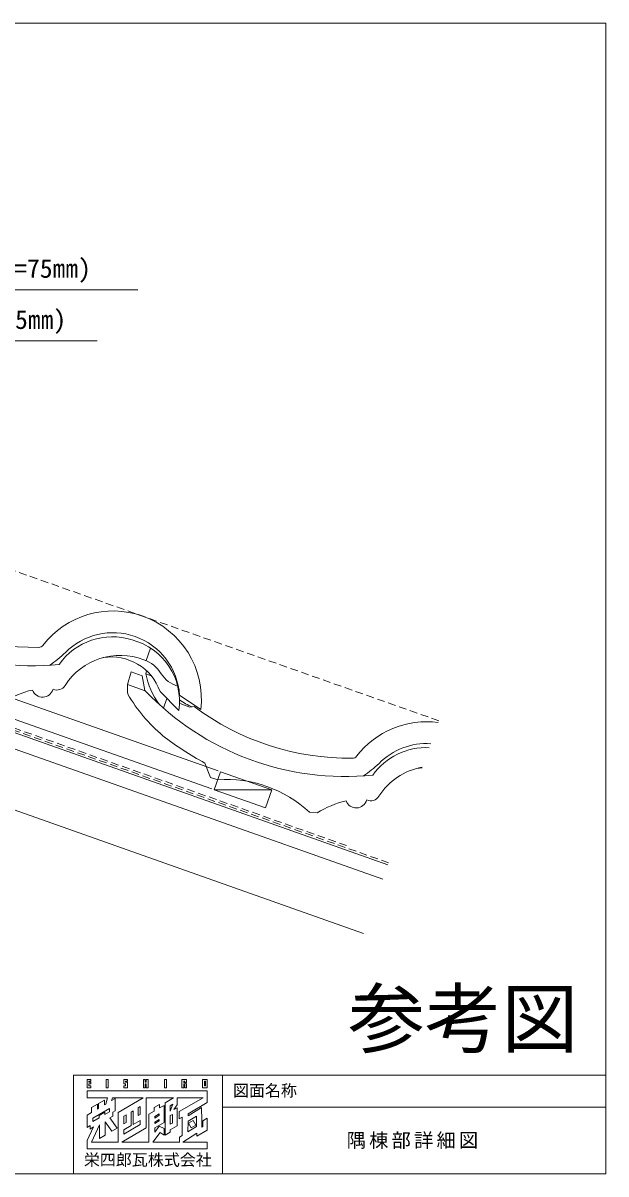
# Model space of a CAD drawing. Units: millimetres, scale not verified. Extents: x -7035 to 2796, y -3458 to 1902.
# Drawn here: x -1952 to -1496, y -8 to 892 of the extents above; entities that cross this region are included whole.
import ezdxf
from ezdxf.enums import TextEntityAlignment as Align

# ---------------------------------------------------------------- set-up
doc = ezdxf.new("R2010")
doc.units = ezdxf.units.MM
doc.header["$LTSCALE"] = 5
doc.linetypes.add('DASHED1', pattern=[1.8, 1.2, -0.6])
doc.layers.add('0-0', color=7, linetype='Continuous', lineweight=18)
doc.styles.add('ＭＳ ゴシック', font='')
doc.styles.get('ＭＳ ゴシック').set_extended_font_data('MS Gothic')

msp = doc.modelspace()

# ---------------------------------------------------------------- linework, layer by layer
at = {"layer": '0-0'}
for p, q in [((-2123.733, 683.691), (-1862.23, 683.691)), ((-2083.136, 643.691), (-1894.078, 643.691)), ((-1799.54, 307.504), (-2116.818, 419.679)), ((-1666.844, 234.072), (-2170.844, 412.263)), ((-1804.54, 293.362), (-2121.818, 405.536)), ((-1670.844, 222.759), (-2170.844, 399.535)), ((-1685.844, 180.332), (-2170.844, 351.806)), ((-1802.655, 292.695), (-1797.655, 306.837)), ((-1757.655, 292.695), (-1797.655, 306.837)), ((-1802.655, 292.695), (-1757.655, 292.695)), ((-1762.655, 278.553), (-1802.655, 292.695)), ((-1762.655, 278.553), (-1757.655, 292.695)), ((-1898.98, 66.209), (-1902.023, 66.209)), ((-1902.023, 66.209), (-1902.023, 59.792)), ((-1900.567, 64.754), (-1898.98, 64.754)), ((-1900.567, 64.092), (-1900.567, 64.754)), ((-1898.98, 64.092), (-1900.567, 64.092)), ((-1898.98, 64.754), (-1898.98, 66.209)), ((-1898.98, 62.703), (-1898.98, 64.092)), ((-1885.618, 66.209), (-1887.14, 66.209)), ((-1887.14, 66.209), (-1887.14, 59.792)), ((-1885.618, 59.792), (-1885.618, 66.209)), ((-1870.405, 66.209), (-1873.382, 66.209)), ((-1873.382, 66.209), (-1873.382, 62.703)), ((-1871.861, 64.754), (-1870.405, 64.754)), ((-1871.861, 64.092), (-1871.861, 64.754)), ((-1870.405, 64.092), (-1871.861, 64.092)), ((-1870.405, 64.754), (-1870.405, 66.209)), ((-1870.405, 59.792), (-1870.405, 64.092)), ((-1856.581, 66.209), (-1858.036, 66.209)), ((-1858.036, 66.209), (-1858.036, 59.792)), ((-1856.581, 64.158), (-1856.581, 66.209)), ((-1855.786, 64.158), (-1856.581, 64.158)), ((-1855.786, 66.209), (-1855.786, 64.158)), ((-1854.332, 66.209), (-1855.786, 66.209)), ((-1854.332, 59.792), (-1854.332, 66.209)), ((-1839.978, 66.209), (-1841.499, 66.209)), ((-1841.499, 66.209), (-1841.499, 59.792)), ((-1839.978, 59.792), (-1839.978, 66.209)), ((-1824.235, 66.209), (-1827.939, 66.209)), ((-1827.939, 66.209), (-1827.939, 59.792)), ((-1826.418, 64.754), (-1825.691, 64.754)), ((-1826.418, 63.96), (-1826.418, 64.754)), ((-1824.963, 63.43), (-1824.235, 64.158)), ((-1824.235, 62.703), (-1824.963, 63.43)), ((-1824.235, 64.158), (-1824.235, 66.209)), ((-1808.161, 66.209), (-1811.667, 66.209)), ((-1811.667, 66.209), (-1811.667, 59.792)), ((-1810.212, 64.754), (-1809.419, 64.754)), ((-1810.212, 61.182), (-1810.212, 64.754)), ((-1808.161, 59.792), (-1808.161, 66.209)), ((-1902.023, 59.792), (-1898.98, 59.792)), ((-1808.161, 57.214), (-1902.023, 57.214)), ((-1902.023, 57.214), (-1902.023, 51.855)), ((-1900.567, 62.703), (-1898.98, 62.703)), ((-1900.567, 61.182), (-1900.567, 62.703)), ((-1898.98, 61.182), (-1900.567, 61.182)), ((-1898.98, 59.792), (-1898.98, 61.182)), ((-1887.14, 59.792), (-1885.618, 59.792)), ((-1873.382, 62.703), (-1871.861, 62.703)), ((-1873.382, 61.182), (-1873.382, 59.792)), ((-1871.861, 61.182), (-1873.382, 61.182)), ((-1873.382, 59.792), (-1870.405, 59.792)), ((-1871.861, 62.703), (-1871.861, 61.182)), ((-1858.036, 59.792), (-1856.581, 59.792)), ((-1856.581, 62.703), (-1855.786, 62.703)), ((-1856.581, 59.792), (-1856.581, 62.703)), ((-1855.786, 62.703), (-1855.786, 59.792)), ((-1855.786, 59.792), (-1854.332, 59.792)), ((-1841.499, 59.792), (-1839.978, 59.792)), ((-1827.939, 59.792), (-1826.418, 59.792)), ((-1826.418, 62.703), (-1825.691, 62.703)), ((-1826.418, 59.792), (-1826.418, 62.703)), ((-1825.691, 62.703), (-1825.691, 59.792)), ((-1825.691, 59.792), (-1824.235, 59.792)), ((-1824.235, 59.792), (-1824.235, 62.703)), ((-1811.667, 59.792), (-1808.161, 59.792)), ((-1808.161, 48.217), (-1808.161, 57.214)), ((-1902.023, 51.855), (-1886.147, 51.855)), ((-1888.463, 50.069), (-1892.96, 47.489)), ((-1892.96, 47.489), (-1892.96, 43.719)), ((-1882.804, 49.724), (-1882.212, 51.855)), ((-1880.062, 51.278), (-1882.804, 49.724)), ((-1882.212, 51.855), (-1858.234, 51.855)), ((-1880.062, 41.735), (-1880.062, 51.278)), ((-1858.234, 51.855), (-1877.681, 40.478)), ((-1855.786, 51.855), (-1834.399, 51.855)), ((-1855.786, 28.307), (-1855.786, 51.855)), ((-1841.763, 32.541), (-1841.763, 45.968)), ((-1834.399, 51.855), (-1840.904, 48.019)), ((-1840.904, 48.019), (-1840.904, 22.685)), ((-1831.643, 51.921), (-1811.281, 51.921)), ((-1831.643, 46.365), (-1831.643, 51.921)), ((-1811.281, 51.921), (-1829.924, 41.074)), ((-1823.111, 39.42), (-1808.161, 48.217)), ((-1898.649, 40.346), (-1902.023, 38.361)), ((-1902.023, 38.361), (-1902.023, 28.77)), ((-1898.649, 44.182), (-1898.649, 40.346)), ((-1897.392, 36.046), (-1884.56, 43.493)), ((-1884.56, 43.493), (-1884.56, 41.007)), ((-1884.295, 36.112), (-1881.981, 37.501)), ((-1878.566, 28.106), (-1884.295, 36.112)), ((-1881.981, 40.544), (-1880.062, 41.735)), ((-1881.981, 37.501), (-1881.981, 40.544)), ((-1877.681, 40.478), (-1877.681, 17.195)), ((-1873.249, 37.501), (-1871.397, 38.641)), ((-1871.397, 38.641), (-1871.397, 32.541)), ((-1867.627, 40.762), (-1866.039, 41.668)), ((-1867.627, 30.159), (-1867.627, 40.762)), ((-1866.039, 41.668), (-1865.907, 31.152)), ((-1862.136, 43.984), (-1860.549, 44.95)), ((-1860.549, 44.95), (-1860.549, 38.89)), ((-1849.503, 41.537), (-1853.736, 39.155)), ((-1853.736, 39.155), (-1853.736, 17.195)), ((-1849.503, 44.248), (-1849.503, 41.537)), ((-1849.04, 37.369), (-1845.6, 39.46)), ((-1845.6, 39.46), (-1845.6, 38.163)), ((-1836.935, 37.964), (-1835.348, 38.931)), ((-1835.348, 38.931), (-1835.348, 32.116)), ((-1831.643, 29.895), (-1831.643, 44.116)), ((-1829.924, 41.074), (-1829.924, 35.517)), ((-1829.924, 35.517), (-1827.807, 36.746)), ((-1827.807, 36.746), (-1827.807, 22.42)), ((-1812.461, 44.314), (-1823.111, 37.818)), ((-1823.111, 37.818), (-1823.111, 39.42)), ((-1823.109, 33.552), (-1816.364, 37.418)), ((-1816.364, 37.418), (-1816.364, 29.498)), ((-1812.395, 34.194), (-1812.461, 44.314)), ((-1902.023, 28.77), (-1899.641, 30.131)), ((-1896.864, 29.167), (-1902.023, 18.584)), ((-1899.641, 30.131), (-1899.641, 27.315)), ((-1899.641, 27.315), (-1899.244, 27.513)), ((-1899.244, 27.513), (-1896.864, 29.167)), ((-1898.523, 17.195), (-1892.365, 30.672)), ((-1892.365, 30.672), (-1892.365, 20.039)), ((-1887.868, 33.171), (-1882.597, 25.73)), ((-1887.868, 22.685), (-1887.868, 33.171)), ((-1882.597, 25.73), (-1878.566, 28.106)), ((-1873.249, 26.786), (-1867.627, 30.159)), ((-1865.907, 31.085), (-1860.615, 34.128)), ((-1865.907, 31.152), (-1865.907, 31.085)), ((-1860.615, 34.128), (-1860.549, 34.062)), ((-1860.549, 34.062), (-1860.549, 31.019)), ((-1849.04, 32.937), (-1845.6, 35.028)), ((-1849.04, 28.307), (-1841.763, 32.541)), ((-1845.6, 35.028), (-1845.6, 33.731)), ((-1841.763, 22.685), (-1841.763, 27.844)), ((-1836.935, 26.918), (-1831.643, 29.895)), ((-1823.173, 25.261), (-1823.109, 33.552)), ((-1816.364, 29.498), (-1823.173, 25.261)), ((-1819.127, 34.084), (-1822.793, 31.965)), ((-1822.793, 31.965), (-1820.531, 28.439)), ((-1820.531, 28.439), (-1817.025, 30.424)), ((-1817.025, 30.424), (-1819.127, 34.084)), ((-1812.263, 28.969), (-1812.395, 34.194)), ((-1811.734, 29.234), (-1812.263, 28.969)), ((-1811.535, 29.432), (-1811.734, 29.234)), ((-1808.161, 35.914), (-1811.535, 33.93)), ((-1811.535, 33.93), (-1811.535, 29.432)), ((-1808.161, 26.654), (-1808.161, 35.914)), ((-1902.023, 18.584), (-1902.023, 11.903)), ((-1892.365, 20.039), (-1887.868, 22.685)), ((-1845.005, 24.735), (-1841.83, 22.685)), ((-1840.904, 22.685), (-1836.935, 25)), ((-1836.935, 25), (-1836.935, 26.918)), ((-1827.807, 22.42), (-1829.858, 21.164)), ((-1829.858, 21.164), (-1829.858, 17.195)), ((-1827.162, 17.195), (-1816.298, 24.159)), ((-1816.298, 21.957), (-1808.161, 26.654)), ((-1816.298, 24.159), (-1816.298, 21.957)), ((-1902.023, 11.903), (-1808.161, 11.903)), ((-1877.681, 17.195), (-1898.523, 17.195)), ((-1808.161, 17.195), (-1827.162, 17.195)), ((-1808.161, 11.903), (-1808.161, 17.195))]:
    msp.add_line(p, q, dxfattribs=at)
at = {"layer": '0-0', "linetype": 'DASHED1'}
msp.add_line((-1627.038, 346.662), (-2139.371, 527.799), dxfattribs=at)
at = {"layer": '0-0', "color": 5, "linetype": 'DASHED1'}
for p, q in [((-1699.14, 249.097), (-2170.844, 415.869)), ((-1666.277, 235.675), (-2170.844, 414.066))]:
    msp.add_line(p, q, dxfattribs=at)
at = {"layer": '0-0', "color": 3}
for p, q in [((-1852.353, 403.547), (-1855.831, 393.708)), ((-1867.452, 384.841), (-1870.41, 375.147)), ((-1867.452, 384.841), (-1858.958, 381.838)), ((-1856.916, 370.376), (-1858.958, 381.838)), ((-1855.457, 385.666), (-1856.161, 383.358)), ((-1856.161, 383.358), (-1851.873, 381.841)), ((-1870.41, 375.147), (-1856.502, 370.229)), ((-1830.385, 354.681), (-1844.995, 369.66)), ((-1839.65, 364.18), (-1842.326, 356.61)), ((-1829.752, 366.654), (-1813.122, 355.476)), ((-1818.321, 357.81), (-1821.569, 357.45)), ((-1805.526, 302.443), (-1809.996, 313.666)), ((-1805.526, 302.443), (-1799.87, 300.443)), ((-1728.216, 275.11), (-1722.239, 274.588))]:
    msp.add_line(p, q, dxfattribs=at)
at = {"layer": '0-0', "color": 4}
for p, q in [((-1912.75, 69.66), (-1496.408, 69.66)), ((-1912.75, -7.7), (-1912.75, 69.66)), ((-1796.185, 69.66), (-1796.185, -7.7)), ((-1796.185, 44.65), (-1496.408, 44.65)), ((-2831.408, -7.7), (-1496.408, -7.7))]:
    msp.add_line(p, q, dxfattribs=at)
msp.add_lwpolyline([(-2831.408, 892.3), (-1496.408, 892.3), (-1496.408, -7.7)], dxfattribs=at)
at = {"layer": '0-0'}
for points in [[(-1825.691, 64.754), (-1825.691, 63.96), (-1826.418, 63.96)], [(-1809.419, 64.754), (-1809.419, 61.182), (-1810.212, 61.182)], [(-1892.96, 43.719), (-1893.953, 43.081), (-1893.953, 46.783), (-1898.649, 44.182)], [(-1886.147, 51.855), (-1887.466, 46.872), (-1888.463, 46.329), (-1888.463, 50.069)], [(-1841.763, 45.968), (-1845.336, 43.947), (-1845.336, 46.65), (-1849.503, 44.248)], [(-1831.643, 44.116), (-1834.143, 42.617), (-1831.643, 46.365)], [(-1892.564, 36.229), (-1897.392, 33.389), (-1897.392, 36.046)], [(-1888.066, 40.716), (-1892.564, 38.058), (-1892.564, 36.229)], [(-1884.56, 41.007), (-1888.066, 38.876), (-1888.066, 40.716)], [(-1871.397, 32.541), (-1873.249, 31.472), (-1873.249, 37.501)], [(-1860.549, 38.89), (-1862.136, 38.025), (-1862.136, 43.984)], [(-1845.6, 38.163), (-1849.04, 36.057), (-1849.04, 37.369)], [(-1835.348, 32.116), (-1836.935, 31.28), (-1836.935, 37.964)], [(-1853.736, 17.195), (-1874.975, 17.195), (-1855.786, 28.307)], [(-1860.549, 31.019), (-1873.249, 23.506), (-1873.249, 26.786)], [(-1845.6, 33.731), (-1849.04, 31.667), (-1849.04, 32.937)], [(-1841.763, 27.844), (-1845.564, 29.812), (-1849.04, 25.024), (-1849.04, 28.307)], [(-1829.858, 17.195), (-1850.715, 17.195), (-1845.005, 24.735)]]:
    msp.add_lwpolyline(points, dxfattribs=at)
msp.add_lwpolyline([(-1837.001, 45.52), (-1834.865, 46.786), (-1837.001, 41.395)], close=True, dxfattribs=at)
at = {"layer": '0-0', "color": 3}
for centre, radius, start, end in [((-1945.151, 605.585), 215.858, 223.53718, 275.6653), ((-1941.499, 607.996), 203.987, 233.28453, 270.48793), ((-1881.821, 363.535), 69.019, 70.4647, 142.44133), ((-1881.675, 363.484), 69.019, 353.337, 70.59286), ((-1881.821, 363.535), 52.02, 70.4647, 135.47316), ((-1939.727, 408.014), 3.998, 269.49183, 322.99672), ((-1882.341, 361.604), 50.73, 72.26635, 144.89116), ((-1879.2, 362.106), 49.377, 351.3509, 75.56204), ((-1881.675, 363.484), 52.02, 3.49319, 70.59286), ((-1999.139, 487.638), 118.808, 304.88368, 312.47863), ((-1876.125, 346.889), 50.968, 68.80168, 147.34036), ((-1883.076, 356.19), 40.393, 19.47913, 99.1792), ((-1865.403, 371.078), 24.572, 30.08312, 71.71578), ((-1793.557, 396.793), 64.029, 192.11241, 215.48001), ((-1824.261, 396.686), 23.914, 213.7665, 253.05724), ((-1927.096, 296.929), 75.893, 103.42735, 122.05016), ((-1936.755, 373.696), 8.493, 200.31732, 344.34416), ((-1925.438, 378.108), 7.402, 244.90686, 329.88947), ((-1828.034, 372.615), 42.452, 176.58118, 187.10474), ((-1700.02, 518.918), 215.858, 223.53718, 275.6653), ((-1758.577, 433.869), 129.898, 210.79545, 229.62102), ((-1813.659, 389.275), 32.793, 240.43075, 256.04243), ((-1806.589, 394.475), 39.103, 233.52984, 250.33769), ((-1696.369, 521.329), 203.987, 233.28453, 270.48793), ((-1636.69, 276.869), 69.019, 82.37094, 142.44133), ((-1700.02, 518.918), 232.858, 232.2033, 241.81727), ((-1637.211, 274.937), 50.73, 86.92114, 144.89116), ((-1636.69, 276.869), 52.02, 86.32883, 135.47316), ((-1694.596, 321.347), 3.998, 269.49183, 322.99672), ((-1754.009, 400.971), 118.808, 304.88368, 312.47863), ((-1630.994, 260.223), 50.968, 100.33699, 147.34036), ((-1637.945, 269.524), 40.393, 92.98432, 99.1792), ((-1792.793, 206.459), 94.25, 46.75154, 94.30602), ((-1681.965, 210.262), 75.893, 103.42735, 122.05016), ((-1691.624, 287.029), 8.493, 200.31732, 344.34416), ((-1680.307, 291.441), 7.402, 244.90686, 329.88947)]:
    msp.add_arc(centre, radius, start, end, dxfattribs=at)

# ---------------------------------------------------------------- texts
at = {"layer": '0-0', "style": 'ＭＳ ゴシック'}
for s, height, p in [('ﾊﾟｯｷﾝ付SUSﾋﾞｽ(L=75㎜)', 14.66, (-2108.733, 688.691)), ('棟金具(H=115㎜)', 14.66, (-2068.136, 648.691)), ('参考図', 43.99, (-1698.094, 78.636)), ('栄四郎瓦株式会社', 9.164, (-1904.536, -3.947))]:
    msp.add_text(s, height=height, dxfattribs=at).set_placement(p, align=Align.BOTTOM_LEFT)
at = {"layer": '0-0', "color": 3, "style": 'ＭＳ ゴシック'}
msp.add_text('図面名称', height=9.164, dxfattribs=at).set_placement((-1787.989, 50.169), align=Align.BOTTOM_LEFT)
at = {"layer": '0-0', "color": 3, "insert": (-1699.06, 11.927), "char_height": 11, "attachment_point": 7, "style": 'ＭＳ ゴシック'}
msp.add_mtext('\\T1.17;隅棟部詳細図', dxfattribs=at)

doc.saveas('drawing.dxf')
